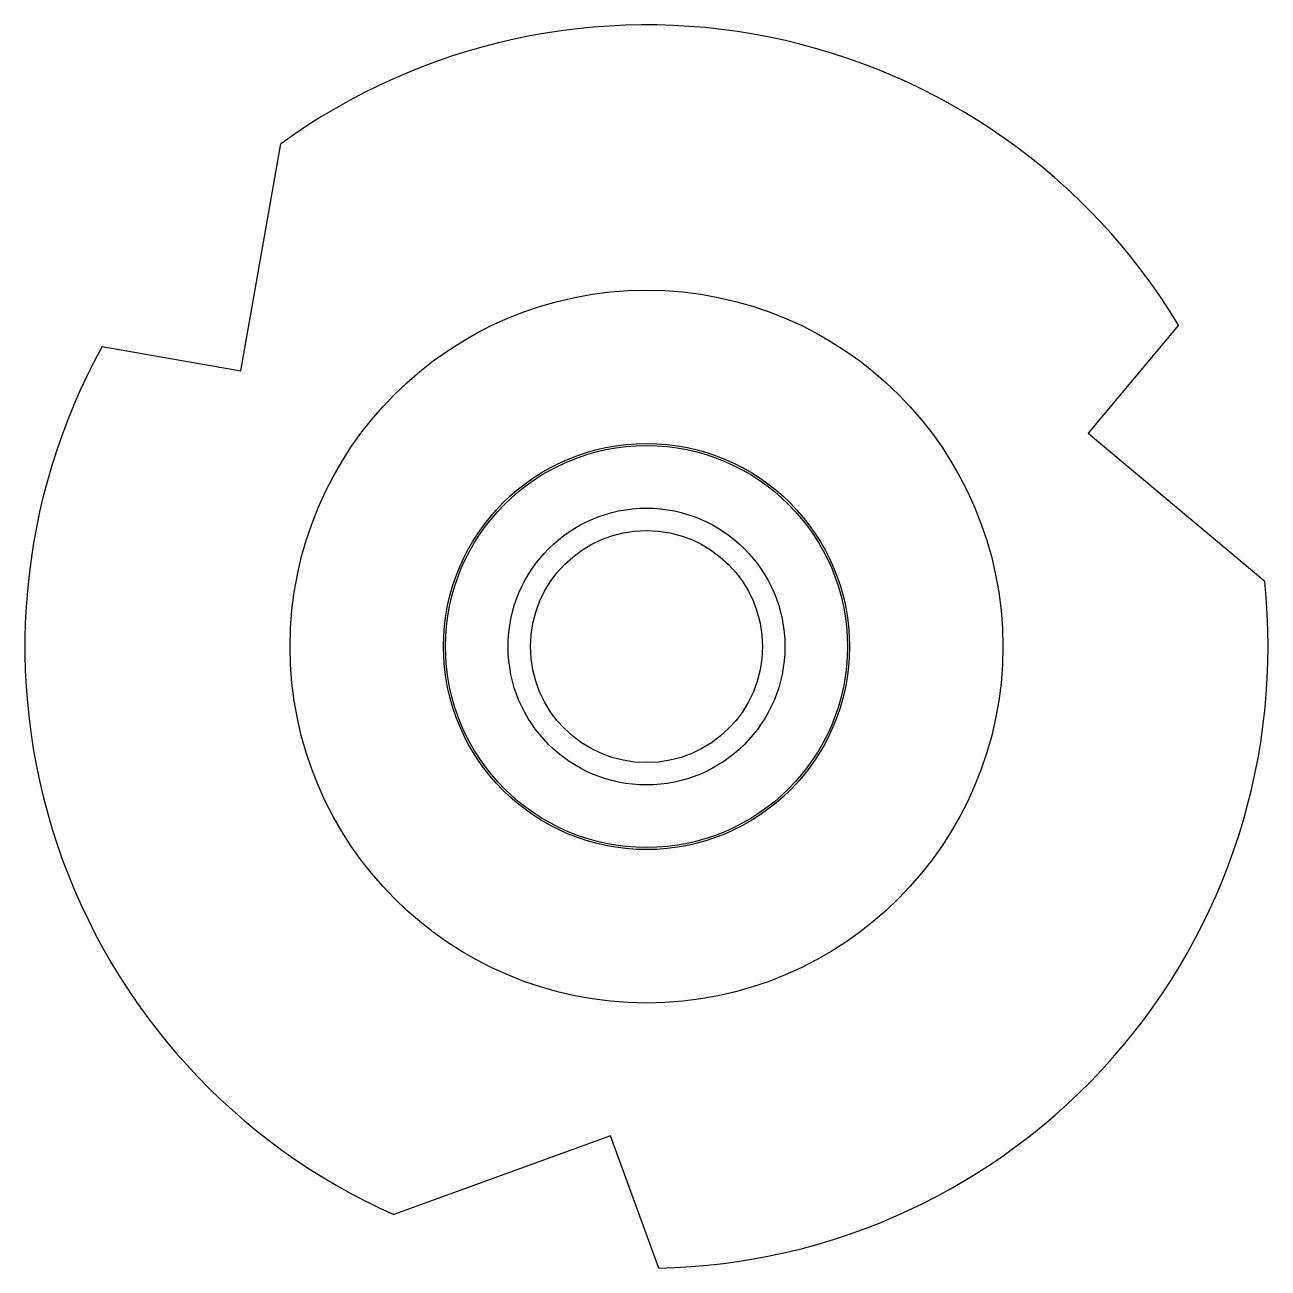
# Model space of a CAD drawing. Extents: x 316.257 to 317.007, y 546.005 to 546.755.
import ezdxf

# ---------------------------------------------------------------- set-up
doc = ezdxf.new("R2010")
doc.units = 0
doc.header["$LTSCALE"] = 2.6966
doc.header["$MEASUREMENT"] = 0
doc.layers.add('UNASSIGNED', color=7, linetype='Continuous', lineweight=0)
doc.layers.add('Z0_CUT500', color=5, linetype='Continuous')
doc.layers.add('Z0_RUBBER', color=6, linetype='Continuous')

msp = doc.modelspace()

# ---------------------------------------------------------------- linework, layer by layer
at = {"layer": 'UNASSIGNED', "color": 4, "linetype": 'Continuous', "lineweight": 25}
for p, q in [((316.38703, 546.54635), (316.41119, 546.68338)), ((316.95271, 546.57398), (316.89807, 546.50887)), ((316.30332, 546.56111), (316.38703, 546.54635)), ((316.89807, 546.50887), (317.00466, 546.41943)), ((316.61009, 546.08503), (316.47934, 546.03744)), ((316.63916, 546.00516), (316.61009, 546.08503))]:
    msp.add_line(p, q, dxfattribs=at)
for radius in [0.12125, 0.0835]:
    msp.add_circle((316.63173, 546.38008), radius, dxfattribs=at)
for start, end in [(31.13537, 126.02299), (151.13537, -113.97701), (-88.86463, 6.02299)]:
    msp.add_arc((316.63173, 546.38008), 0.375, start, end, dxfattribs=at)
at = {"layer": 'Z0_CUT500', "color": 5, "linetype": 'Continuous', "lineweight": 25}
msp.add_circle((316.63173, 546.38008), 0.1225, dxfattribs=at)
at = {"layer": 'Z0_RUBBER', "color": 2, "linetype": 'Continuous', "lineweight": 25}
for radius in [0.215, 0.07]:
    msp.add_circle((316.63173, 546.38008), radius, dxfattribs=at)

doc.saveas('drawing.dxf')
